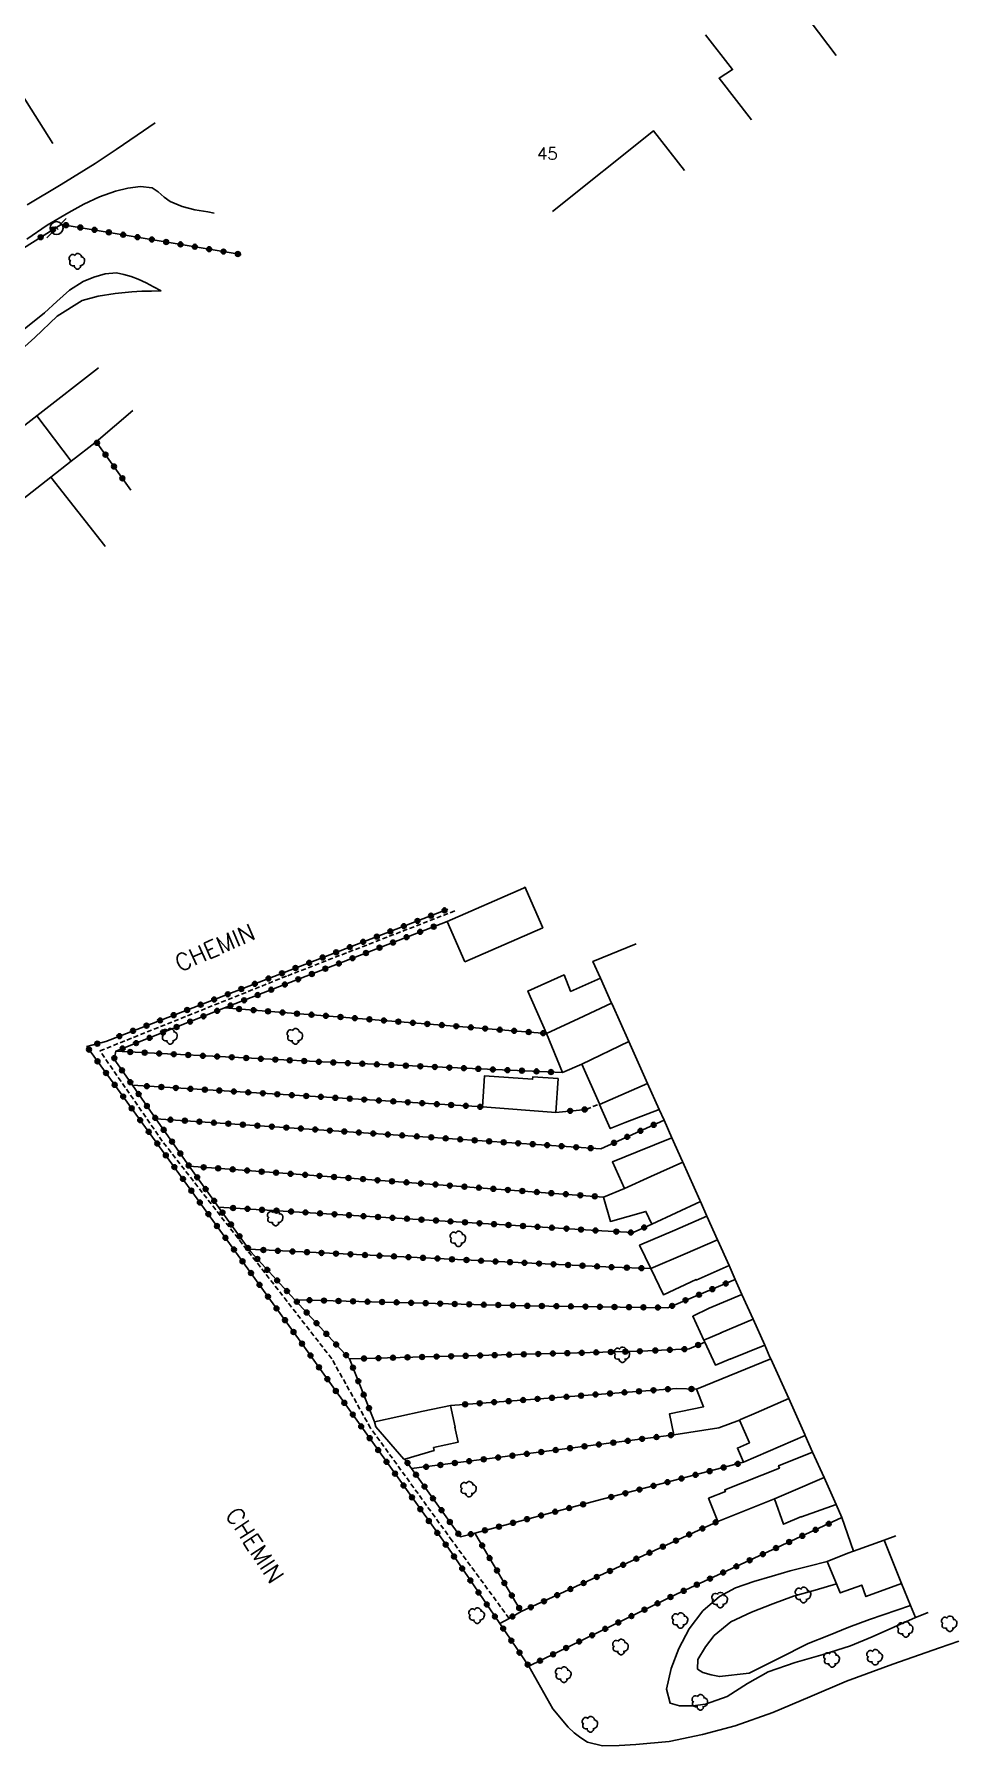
# Model space of a CAD drawing. Header units: millimetres. Extents: x 139000 to 140000, y 123999 to 125000.
# Drawn here: x 139295.2 to 139390.7, y 124687.5 to 124864.2 of the extents above; entities that cross this region are included whole.
import ezdxf
from ezdxf.enums import TextEntityAlignment as Align

# ---------------------------------------------------------------- set-up
doc = ezdxf.new("R2010")
doc.units = ezdxf.units.MM
doc.linetypes.add('DASHED', pattern=[0.75, 0.5, -0.25])
doc.layers.get('0').update_dxf_attribs({"linetype": 'CONTINUOUS'})
for name, color, linetype in [('W0017', 7, 'CONTINUOUS'), ('W0070', 7, 'DASHED'), ('W0071', 7, 'CONTINUOUS'), ('W0101', 7, 'CONTINUOUS'), ('W0104', 1, 'CONTINUOUS'), ('W0112', 1, 'DASHED'), ('W0211', 2, 'CONTINUOUS'), ('W0214', 2, 'CONTINUOUS'), ('W0300', 7, 'CONTINUOUS'), ('W0323', 7, 'CONTINUOUS'), ('W0330', 7, 'CONTINUOUS'), ('W0473', 7, 'CONTINUOUS'), ('W0989', 7, 'CONTINUOUS'), ('W0991', 7, 'CONTINUOUS'), ('W1102', 7, 'CONTINUOUS')]:
    doc.layers.add(name, color=color, linetype=linetype)
doc.styles.get("Standard").update_dxf_attribs({"font": 'romans.shx', "width": 0.85})

# ---------------------------------------------------------------- blocks, each defined once
blk = doc.blocks.new('T300')
for p, q in [((-0.8, 0.51), (-0.86, 0.34)), ((-0.86, 0.34), (-0.86, 0.17)), ((-0.86, 0.17), (-0.74, 0.06)), ((-0.69, 0.63), (-0.8, 0.51)), ((-0.8, -0.06), (-0.74, 0.06)), ((-0.74, 0.06), (-0.69, 0.11)), ((-0.57, 0.69), (-0.69, 0.63)), ((-0.46, 0.69), (-0.57, 0.69)), ((-0.29, 0.63), (-0.46, 0.69)), ((-0.29, 0.63), (-0.17, 0.74)), ((-0.23, 0.57), (-0.29, 0.63)), ((-0.17, 0.74), (-0.06, 0.8)), ((-0.06, 0.8), (0.06, 0.8)), ((0.06, 0.8), (0.23, 0.74)), ((0.23, 0.74), (0.34, 0.63)), ((0.34, 0.63), (0.4, 0.51)), ((0.46, 0.46), (0.34, 0.46)), ((0.4, 0.51), (0.4, 0.46)), ((0.57, 0.4), (0.46, 0.46)), ((0.57, 0.4), (0.69, 0.29)), ((0.69, 0.29), (0.74, 0.17)), ((0.74, 0.06), (0.69, -0.17)), ((0.74, 0.17), (0.74, 0.06)), ((-0.8, -0.17), (-0.8, -0.06)), ((-0.8, -0.23), (-0.8, -0.17)), ((-0.74, -0.34), (-0.8, -0.23)), ((-0.69, -0.4), (-0.74, -0.34)), ((-0.51, -0.46), (-0.69, -0.4)), ((-0.4, -0.46), (-0.51, -0.46)), ((-0.4, -0.46), (-0.34, -0.46)), ((-0.34, -0.46), (-0.34, -0.4)), ((-0.34, -0.51), (-0.34, -0.46)), ((-0.29, -0.63), (-0.34, -0.51)), ((-0.17, -0.74), (-0.29, -0.63)), ((-0.06, -0.8), (-0.17, -0.74)), ((0.06, -0.8), (-0.06, -0.8)), ((0.17, -0.74), (0.06, -0.8)), ((0.23, -0.69), (0.17, -0.74)), ((0.29, -0.46), (0.23, -0.46)), ((0.29, -0.63), (0.23, -0.69)), ((0.46, -0.4), (0.29, -0.46)), ((0.34, -0.51), (0.29, -0.63)), ((0.34, -0.51), (0.34, -0.46)), ((0.57, -0.34), (0.46, -0.4)), ((0.63, -0.29), (0.57, -0.34)), ((0.69, -0.17), (0.63, -0.29))]:
    blk.add_line(p, q)
blk = doc.blocks.new('T473')
for p, q in [((-0.166667, 0.166667), (0.166667, -0.166667)), ((-0.166667, -0.166667), (0.166667, 0.166667)), ((0.500001, 0.500001), (1.000002, 1.000002)), ((-1.000002, -1.000002), (-0.500001, -0.500001))]:
    blk.add_line(p, q)
blk.add_ellipse((0, 0), major_axis=(0.471405, 0.471405), ratio=1, start_param=5.4977871438, end_param=11.780972451)
blk = doc.blocks.new('t323o')
at = {"color": 0, "linetype": 'Continuous'}
for radius in [0.25, 0.15]:
    blk.add_circle((0, 0), radius, dxfattribs=at)

msp = doc.modelspace()

# ---------------------------------------------------------------- linework, layer by layer
at = {"layer": 'W0017'}
msp.add_lwpolyline([(139378.06, 124861.99), (139369.88, 124872.81)], dxfattribs=at)
at = {"layer": 'W0070'}
msp.add_lwpolyline([(139344.27, 124700.65), (139338.38, 124708.67), (139329.96, 124720.3), (139325.95, 124727.46), (139308.45, 124749.92), (139302.01, 124759.24), (139321.4, 124767), (139338.65, 124773.68)], dxfattribs=at)
at = {"layer": 'W0071'}
for points in [[(139294.48, 124846.57), (139298.01, 124848.68), (139301.51, 124850.85), (139303.68, 124852.29), (139305.84, 124853.76), (139307.7, 124855.03)], [(139294.45, 124843.03), (139296.57, 124844.49), (139298.78, 124845.8), (139300.34, 124846.64), (139301.95, 124847.41), (139303.61, 124847.97), (139304.89, 124848.28), (139306.2, 124848.48), (139307.4, 124848.32), (139308.04, 124847.92), (139308.64, 124847.38), (139309.27, 124846.91), (139310.5, 124846.4), (139311.81, 124846.06), (139313.15, 124845.84), (139313.79, 124845.72)]]:
    msp.add_lwpolyline(points, dxfattribs=at)
at = {"layer": 'W0101'}
for points in [[(139364.55, 124864.14), (139367.35, 124860.53), (139365.96, 124859.64), (139365.95, 124859.64), (139369.31, 124855.36)], [(139297.15, 124852.91), (139297.15, 124852.91), (139293.92, 124858.02), (139294.23, 124858.22)], [(139362.39, 124850.12), (139359.18, 124854.21), (139359.17, 124854.22), (139348.75, 124845.9)], [(139354.85, 124764.16), (139353.7, 124766.74), (139352.92, 124768.47), (139357.4, 124770.3)], [(139354.9, 124764.05), (139354.85, 124764.16)], [(139356.62, 124760.2), (139354.9, 124764.05)], [(139358.57, 124755.86), (139356.62, 124760.2)], [(139360.27, 124752.08), (139359.77, 124753.18), (139358.57, 124755.86)], [(139362.17, 124747.81), (139361.07, 124750.27), (139360.27, 124752.08)], [(139363.96, 124743.82), (139362.2, 124747.76), (139362.17, 124747.81)], [(139365.83, 124739.65), (139365.8, 124739.72), (139364.7, 124742.18), (139364.02, 124743.69), (139363.96, 124743.82)], [(139367.63, 124735.63), (139366.98, 124737.09), (139365.83, 124739.65)], [(139369.47, 124731.53), (139368.32, 124734.1), (139367.63, 124735.63)], [(139371.21, 124727.63), (139370.67, 124728.84), (139369.47, 124731.53)], [(139373.14, 124723.34), (139371.3, 124727.45), (139371.21, 124727.63)], [(139374.8, 124719.63), (139373.14, 124723.34)], [(139376.79, 124715.19), (139375.61, 124717.81), (139374.84, 124719.54), (139374.8, 124719.63)], [(139378.64, 124711.05), (139378.64, 124711.05), (139378.03, 124712.42), (139376.79, 124715.19)], [(139387.56, 124701.26), (139386.24, 124700.74), (139385.73, 124701.99), (139384.81, 124704.26), (139382.99, 124708.71), (139384.22, 124709.16)]]:
    msp.add_lwpolyline(points, dxfattribs=at)
at = {"layer": 'W0104'}
for points in [[(139305.41, 124825.34), (139301.63, 124822.12), (139299.05, 124820.11), (139296.93, 124818.45), (139289.35, 124812.56), (139285.73, 124817.22), (139295.48, 124824.81), (139301.85, 124829.76)], [(139296.93, 124818.45), (139302.52, 124811.37), (139302.56, 124811.31)], [(139359.77, 124753.18), (139356.27, 124751.86), (139354.72, 124751.22), (139353.62, 124753.71), (139353.59, 124753.77), (139351.79, 124757.86), (139351.78, 124757.88), (139349.79, 124757), (139348.14, 124761.04), (139346.19, 124765.41), (139349.95, 124767.07), (139350.61, 124765.41), (139350.62, 124765.38), (139353.7, 124766.74)], [(139354.85, 124764.16), (139351.46, 124762.58), (139348.14, 124761.04)], [(139351.78, 124757.88), (139356.62, 124760.2)], [(139353.62, 124753.71), (139355.24, 124754.41), (139358.57, 124755.86)], [(139364.02, 124743.69), (139359.01, 124741.36), (139358.4, 124742.67), (139354.73, 124741.63), (139354.02, 124744.15), (139356.2, 124745.03), (139354.93, 124747.78), (139357.48, 124748.82), (139361.07, 124750.27)], [(139362.2, 124747.76), (139358.91, 124746.26), (139356.2, 124745.03)], [(139366.98, 124737.09), (139363.6, 124735.57), (139363.57, 124735.64), (139360.21, 124734.07), (139358.89, 124736.78), (139357.74, 124739.18), (139361.37, 124740.74), (139364.7, 124742.18)], [(139358.89, 124736.78), (139362.44, 124738.29), (139365.8, 124739.72)], [(139370.67, 124728.84), (139367.11, 124727.42), (139367.12, 124727.43), (139365.57, 124726.8), (139364.48, 124729.15), (139364.38, 124729.38), (139363.24, 124731.85), (139364.92, 124732.69), (139368.32, 124734.1)], [(139369.47, 124731.53), (139366.14, 124730.13), (139366.16, 124730.12), (139364.38, 124729.38)], [(139368.06, 124721.12), (139365.92, 124720.33), (139361.29, 124719.6), (139360.83, 124721.76), (139364.35, 124722.5), (139363.61, 124724.31), (139371.3, 124727.45)], [(139374.84, 124719.54), (139368.49, 124716.77), (139367.85, 124718.24), (139369.09, 124718.78), (139368.06, 124721.12), (139368.17, 124721.17), (139369.78, 124721.87), (139373.14, 124723.34)], [(139371.66, 124712.99), (139365.82, 124710.66), (139364.87, 124713.05), (139366.61, 124713.74), (139366.54, 124713.92), (139372.19, 124716.17), (139372.1, 124716.41), (139375.61, 124717.81)], [(139378.03, 124712.42), (139374.46, 124711.13), (139374.45, 124711.16), (139372.61, 124710.37), (139371.66, 124712.99), (139373.35, 124713.72), (139376.79, 124715.19)], [(139379.83, 124707.58), (139378.64, 124711.05)], [(139384.81, 124704.26), (139381.11, 124702.91), (139380.68, 124704.09), (139378.46, 124703.28), (139378.08, 124704.21), (139377.12, 124706.52), (139379.25, 124707.37), (139379.83, 124707.58), (139382.99, 124708.71)]]:
    msp.add_lwpolyline(points, dxfattribs=at)
for points in [[(139339.68, 124768.43), (139337.86, 124772.6), (139345.75, 124776.04), (139345.92, 124776.12), (139345.95, 124776.04), (139346.03, 124775.86), (139347.74, 124771.95)], [(139349.34, 124756.38), (139349.08, 124752.89), (139341.51, 124753.45), (139341.74, 124756.67), (139346.7, 124756.3), (139346.72, 124756.57)], [(139336.54, 124717.97), (139333.49, 124717.1), (139333.41, 124717.08), (139330.51, 124720.41), (139330.35, 124720.95), (139335.39, 124722.03), (139338.23, 124722.63), (139338.71, 124720.39), (139338.66, 124720.38), (139338.99, 124718.83), (139336.47, 124718.29)]]:
    msp.add_lwpolyline(points, close=True, dxfattribs=at)
at = {"layer": 'W0112'}
msp.add_lwpolyline([(139352.23, 124753.2), (139353.59, 124753.77)], dxfattribs=at)
at = {"layer": 'W0211'}
for points in [[(139308.34, 124837.7), (139307.55, 124838.11), (139306.77, 124838.52), (139305.96, 124838.89), (139305.22, 124839.17), (139304.47, 124839.4), (139303.71, 124839.54), (139302.55, 124839.45), (139301.38, 124839.12), (139300.28, 124838.67), (139298.86, 124837.75), (139297.57, 124836.58), (139296.27, 124835.42), (139293.15, 124832.9)], [(139377.12, 124706.52), (139375.21, 124706.04), (139373.3, 124705.57), (139371.42, 124705.02), (139369.53, 124704.45), (139367.66, 124703.82), (139365.98, 124702.92), (139364.29, 124701.42), (139362.85, 124699.56), (139361.79, 124697.54), (139361.02, 124695.49), (139360.51, 124693.33), (139360.89, 124691.9), (139361.88, 124691.62), (139363.23, 124691.64), (139364.56, 124691.79), (139366.78, 124692.59), (139368.88, 124693.92), (139371.03, 124695.14), (139373.82, 124696.11), (139376.69, 124696.91), (139379.51, 124697.82), (139381.77, 124698.75), (139384.01, 124699.74), (139386.24, 124700.74)]]:
    msp.add_lwpolyline(points, dxfattribs=at)
at = {"layer": 'W0214'}
for points in [[(139308.34, 124837.7), (139307.33, 124837.67), (139306.33, 124837.65), (139305.32, 124837.59), (139303.57, 124837.42), (139301.83, 124837.15), (139300.17, 124836.69), (139297.58, 124835.09), (139295.28, 124832.88), (139292.92, 124830.74)], [(139378.08, 124704.21), (139375.87, 124703.58), (139373.65, 124702.95), (139371.5, 124702.17), (139369.31, 124701.3), (139367.17, 124700.3), (139365.45, 124698.88), (139364.54, 124697.71), (139363.76, 124696.41), (139363.73, 124695.41), (139364.29, 124695.05), (139365.14, 124694.82), (139365.99, 124694.65), (139369.05, 124695), (139372.1, 124696.52), (139375.14, 124698.07), (139377.26, 124698.9), (139379.37, 124699.74), (139381.5, 124700.54), (139382.91, 124701.03), (139384.32, 124701.51), (139385.73, 124701.99)]]:
    msp.add_lwpolyline(points, dxfattribs=at)
at = {"layer": 'W0323'}
for points in [[(139286.32, 124828.93), (139282.78, 124835.01), (139298.02, 124844.56), (139316.58, 124841.44)], [(139301.63, 124822.12), (139305.2, 124817.12)], [(139337.95, 124773.87), (139302.62, 124760.22)], [(139337.86, 124772.6), (139314.89, 124763.68), (139314.82, 124763.65), (139303.64, 124759.2), (139303.48, 124758.37), (139305.36, 124755.69), (139307.79, 124752.23), (139311.23, 124747.33), (139314.26, 124743.11), (139317.4, 124738.75), (139317.58, 124738.5), (139322.15, 124733.54), (139327.78, 124727.44), (139330.35, 124720.95)], [(139314.89, 124763.68), (139348.14, 124761.04)], [(139302.62, 124760.22), (139300.66, 124759.68), (139309.17, 124747.96), (139322.96, 124728.9), (139337.93, 124707.99), (139343.3, 124700.11), (139346.3, 124695.71), (139361.55, 124703.16), (139378.64, 124711.05)], [(139349.79, 124757), (139324.98, 124758.09), (139303.64, 124759.2)], [(139305.36, 124755.69), (139341.51, 124753.45)], [(139353.73, 124749.12), (139307.79, 124752.23)], [(139352.23, 124753.2), (139349.08, 124752.89)], [(139353.73, 124749.12), (139360.27, 124752.08)], [(139354.02, 124744.15), (139311.23, 124747.33)], [(139314.26, 124743.11), (139353.84, 124740.66)], [(139353.84, 124740.66), (139357.08, 124740.48), (139359.01, 124741.36)], [(139354.93, 124736.91), (139317.4, 124738.75)], [(139354.93, 124736.91), (139358.89, 124736.78)], [(139322.15, 124733.54), (139345.93, 124732.92), (139360.67, 124732.72), (139367.63, 124735.63)], [(139357.88, 124728.23), (139362.86, 124728.48), (139364.48, 124729.15)], [(139327.78, 124727.44), (139357.88, 124728.23)], [(139361.6, 124724.39), (139338.23, 124722.63)], [(139361.6, 124724.39), (139363.61, 124724.31)], [(139334.2, 124716.11), (139361.29, 124719.6)], [(139333.49, 124717.1), (139334.2, 124716.11), (139339.25, 124709.07), (139340.72, 124709.46), (139353.37, 124712.81)], [(139353.37, 124712.81), (139368.49, 124716.77)], [(139365.82, 124710.66), (139345.53, 124701.35), (139340.72, 124709.46)], [(139345.53, 124701.35), (139344.27, 124700.65), (139343.3, 124700.11)]]:
    msp.add_lwpolyline(points, dxfattribs=at)
at = {"layer": 'W0330'}
msp.add_lwpolyline([(139390.71, 124698.3), (139388.72, 124697.61), (139383.91, 124695.93), (139379.13, 124694.17), (139375.31, 124692.57), (139371.51, 124690.92), (139367.62, 124689.55), (139364.25, 124688.65), (139360.81, 124687.95), (139357.35, 124687.62), (139355.64, 124687.52), (139353.93, 124687.5), (139352.37, 124687.89), (139351.67, 124688.32), (139351, 124688.85), (139350.37, 124689.41), (139348.8, 124691.32), (139347.55, 124693.52), (139346.3, 124695.71)], dxfattribs=at)
at = {"layer": 'W1102'}
msp.add_lwpolyline([(139299.05, 124820.11), (139295.48, 124824.81)], dxfattribs=at)

# ---------------------------------------------------------------- block references
at = {"layer": 'W0300'}
for p in [(139299.69, 124840.75), (139309.26, 124760.74), (139322.2, 124760.73), (139320.16, 124741.97), (139339.04, 124739.83), (139355.97, 124727.86), (139340.13, 124713.99), (139366.08, 124702.54), (139374.68, 124703.07), (139340.98, 124700.94), (139361.97, 124700.43), (139389.78, 124700.09), (139385.24, 124699.51), (139355.83, 124697.69), (139377.64, 124696.41), (139382.08, 124696.64), (139349.93, 124694.84), (139364.02, 124691.98), (139352.67, 124689.72)]:
    msp.add_blockref('T300', p, dxfattribs=at)
at = {"layer": 'W0323'}
for p, rotation in [((139297.16, 124844.02), 32.07526019201099), ((139298.5, 124844.48), 350.4519512820976), ((139299.98, 124844.24), 350.4519512820976), ((139301.46, 124843.99), 350.4519512820976), ((139302.93, 124843.74), 350.4519512820976), ((139295.89, 124843.23), 32.07526019201099), ((139304.41, 124843.49), 350.4519512820976), ((139305.89, 124843.24), 350.4519512820976), ((139307.37, 124842.99), 350.4519512820976), ((139308.85, 124842.74), 350.4519512820976), ((139310.33, 124842.49), 350.4519512820976), ((139311.81, 124842.25), 350.4519512820976), ((139313.29, 124842), 350.4519512820976), ((139314.77, 124841.75), 350.4519512820976), ((139316.25, 124841.5), 350.4519512820976), ((139301.71, 124822), 305.5463573267094), ((139302.59, 124820.78), 305.5463573267094), ((139303.46, 124819.56), 305.5463573267094), ((139304.33, 124818.34), 305.5463573267094), ((139336.2, 124773.19), 201.1316786436001), ((139337.6, 124773.74), 201.1316786436001), ((139330.6, 124771.03), 201.1316786436001), ((139332, 124771.57), 201.1316786436001), ((139333.4, 124772.11), 201.1316786436001), ((139334.8, 124772.65), 201.1316786436001), ((139335.08, 124771.52), 201.2154704685287), ((139336.48, 124772.06), 201.2154704685287), ((139326.41, 124769.41), 201.1316786436001), ((139327.81, 124769.95), 201.1316786436001), ((139329.2, 124770.49), 201.1316786436001), ((139329.49, 124769.34), 201.2154704685287), ((139330.88, 124769.89), 201.2154704685287), ((139332.28, 124770.43), 201.2154704685287), ((139333.68, 124770.97), 201.2154704685287), ((139322.21, 124767.79), 201.1316786436001), ((139323.61, 124768.33), 201.1316786436001), ((139325.01, 124768.87), 201.1316786436001), ((139325.29, 124767.72), 201.2154704685287), ((139326.69, 124768.26), 201.2154704685287), ((139328.09, 124768.8), 201.2154704685287), ((139318.01, 124766.16), 201.1316786436001), ((139319.41, 124766.71), 201.1316786436001), ((139320.81, 124767.25), 201.1316786436001), ((139321.1, 124766.09), 201.2154704685287), ((139322.49, 124766.63), 201.2154704685287), ((139323.89, 124767.17), 201.2154704685287), ((139312.41, 124764), 201.1316786436001), ((139313.81, 124764.54), 201.1316786436001), ((139315.21, 124765.08), 201.1316786436001), ((139316.61, 124765.62), 201.1316786436001), ((139316.9, 124764.46), 201.2154704685287), ((139318.3, 124765), 201.2154704685287), ((139319.7, 124765.55), 201.2154704685287), ((139308.22, 124762.38), 201.1316786436001), ((139309.62, 124762.92), 201.1316786436001), ((139311.02, 124763.46), 201.1316786436001), ((139311.32, 124762.26), 201.7023431513746), ((139312.71, 124762.81), 201.7023431513746), ((139314.11, 124763.37), 201.7023431513746), ((139315.5, 124763.92), 201.2154704685287), ((139316.38, 124763.56), 355.459292410632), ((139317.88, 124763.44), 355.459292410632), ((139319.37, 124763.32), 355.459292410632), ((139320.87, 124763.2), 355.459292410632), ((139322.36, 124763.08), 355.459292410632), ((139323.86, 124762.97), 355.459292410632), ((139325.35, 124762.85), 355.459292410632), ((139326.85, 124762.73), 355.459292410632), ((139328.34, 124762.61), 355.459292410632), ((139329.84, 124762.49), 355.459292410632), ((139331.34, 124762.37), 355.459292410632), ((139332.83, 124762.25), 355.459292410632), ((139304.02, 124760.76), 201.1316786436001), ((139305.42, 124761.3), 201.1316786436001), ((139306.82, 124761.84), 201.1316786436001), ((139307.14, 124760.59), 201.7023431513746), ((139308.53, 124761.15), 201.7023431513746), ((139309.93, 124761.7), 201.7023431513746), ((139334.33, 124762.13), 355.459292410632), ((139335.82, 124762.02), 355.459292410632), ((139337.32, 124761.9), 355.459292410632), ((139338.81, 124761.78), 355.459292410632), ((139340.31, 124761.66), 355.459292410632), ((139341.8, 124761.54), 355.459292410632), ((139343.3, 124761.42), 355.459292410632), ((139344.79, 124761.3), 355.459292410632), ((139346.29, 124761.18), 355.459292410632), ((139347.78, 124761.07), 355.459292410632), ((139300.88, 124759.37), 306.0058498026056), ((139301.74, 124759.98), 195.2304435195133), ((139304.35, 124759.49), 201.7023431513746), ((139305.14, 124759.12), 177.0121524348066), ((139305.74, 124760.04), 201.7023431513746), ((139306.63, 124759.05), 177.0121524348066), ((139308.13, 124758.97), 177.0121524348066), ((139309.63, 124758.89), 177.0121524348066), ((139311.13, 124758.81), 177.0121524348066), ((139312.63, 124758.73), 177.0121524348066), ((139301.76, 124758.16), 306.0058498026056), ((139302.64, 124756.95), 306.0058498026056), ((139303.5, 124758.48), 259.4423531198017), ((139304.28, 124757.23), 305.0581666331), ((139314.12, 124758.65), 177.0121524348066), ((139315.62, 124758.58), 177.0121524348066), ((139317.12, 124758.5), 177.0121524348066), ((139318.62, 124758.42), 177.0121524348066), ((139320.12, 124758.34), 177.0121524348066), ((139321.61, 124758.26), 177.0121524348066), ((139323.11, 124758.19), 177.0121524348066), ((139324.61, 124758.11), 177.0121524348066), ((139326.11, 124758.04), 177.4938123608543), ((139327.61, 124757.97), 177.4938123608543), ((139329.11, 124757.91), 177.4938123608543), ((139330.6, 124757.84), 177.4938123608543), ((139332.1, 124757.78), 177.4938123608543), ((139333.6, 124757.71), 177.4938123608543), ((139335.1, 124757.65), 177.4938123608543), ((139336.6, 124757.58), 177.4938123608543), ((139338.1, 124757.51), 177.4938123608543), ((139339.6, 124757.45), 177.4938123608543), ((139341.09, 124757.38), 177.4938123608543), ((139342.59, 124757.32), 177.4938123608543), ((139344.09, 124757.25), 177.4938123608543), ((139345.59, 124757.19), 177.4938123608543), ((139347.09, 124757.12), 177.4938123608543), ((139348.59, 124757.05), 177.4938123608543), ((139303.53, 124755.73), 306.0058498026056), ((139305.14, 124756.01), 305.0581666331), ((139306.86, 124755.6), 356.4493229096129), ((139308.35, 124755.51), 356.4493229096129), ((139309.85, 124755.41), 356.4493229096129), ((139311.35, 124755.32), 356.4493229096129), ((139312.84, 124755.23), 356.4493229096129), ((139304.41, 124754.52), 306.0058498026056), ((139306, 124754.78), 305.0718687092742), ((139306.86, 124753.55), 305.0718687092742), ((139314.34, 124755.14), 356.4493229096129), ((139315.84, 124755.04), 356.4493229096129), ((139317.33, 124754.95), 356.4493229096129), ((139318.83, 124754.86), 356.4493229096129), ((139320.33, 124754.76), 356.4493229096129), ((139321.83, 124754.67), 356.4493229096129), ((139323.32, 124754.58), 356.4493229096129), ((139324.82, 124754.49), 356.4493229096129), ((139326.32, 124754.39), 356.4493229096129), ((139327.81, 124754.3), 356.4493229096129), ((139329.31, 124754.21), 356.4493229096129), ((139330.81, 124754.11), 356.4493229096129), ((139332.31, 124754.02), 356.4493229096129), ((139333.8, 124753.93), 356.4493229096129), ((139335.3, 124753.84), 356.4493229096129), ((139336.8, 124753.74), 356.4493229096129), ((139338.29, 124753.65), 356.4493229096129), ((139339.79, 124753.56), 356.4493229096129), ((139341.29, 124753.46), 356.4493229096129), ((139305.29, 124753.31), 306.0058498026056), ((139306.17, 124752.09), 306.0058498026056), ((139307.72, 124752.32), 305.0718687092742), ((139309.29, 124752.13), 176.1311332770933), ((139310.78, 124752.03), 176.1311332770933), ((139312.28, 124751.93), 176.1311332770933), ((139313.78, 124751.82), 176.1311332770933), ((139315.27, 124751.72), 176.1311332770933), ((139350.57, 124753.04), 185.5449676415322), ((139352.07, 124753.18), 185.5449676415322), ((139359.2, 124751.6), 24.34143667003653), ((139307.05, 124750.88), 306.0058498026056), ((139308.59, 124751.09), 305.0735877869424), ((139309.45, 124749.87), 305.0735877869424), ((139316.77, 124751.62), 176.1311332770933), ((139318.27, 124751.52), 176.1311332770933), ((139319.76, 124751.42), 176.1311332770933), ((139321.26, 124751.32), 176.1311332770933), ((139322.76, 124751.22), 176.1311332770933), ((139324.25, 124751.12), 176.1311332770933), ((139325.75, 124751.01), 176.1311332770933), ((139327.25, 124750.91), 176.1311332770933), ((139328.74, 124750.81), 176.1311332770933), ((139330.24, 124750.71), 176.1311332770933), ((139331.74, 124750.61), 176.1311332770933), ((139333.23, 124750.51), 176.1311332770933), ((139334.73, 124750.41), 176.1311332770933), ((139336.23, 124750.31), 176.1311332770933), ((139337.72, 124750.2), 176.1311332770933), ((139339.22, 124750.1), 176.1311332770933), ((139340.71, 124750), 176.1311332770933), ((139342.21, 124749.9), 176.1311332770933), ((139356.47, 124750.36), 24.34143667003653), ((139357.83, 124750.98), 24.34143667003653), ((139307.93, 124749.67), 306.0058498026056), ((139308.82, 124748.45), 306.0058498026056), ((139310.31, 124748.64), 305.0735877869424), ((139343.71, 124749.8), 176.1311332770933), ((139345.2, 124749.7), 176.1311332770933), ((139346.7, 124749.6), 176.1311332770933), ((139348.2, 124749.5), 176.1311332770933), ((139349.69, 124749.4), 176.1311332770933), ((139351.19, 124749.29), 176.1311332770933), ((139352.69, 124749.19), 176.1311332770933), ((139355.1, 124749.74), 24.34143667003653), ((139309.7, 124747.24), 305.871978874167), ((139311.17, 124747.41), 305.0735877869424), ((139312.72, 124747.22), 175.7467358894775), ((139314.22, 124747.11), 175.7467358894775), ((139315.72, 124747), 175.7467358894775), ((139317.21, 124746.89), 175.7467358894775), ((139318.71, 124746.77), 175.7467358894775), ((139320.2, 124746.66), 175.7467358894775), ((139321.7, 124746.55), 175.7467358894775), ((139323.2, 124746.44), 175.7467358894775), ((139310.58, 124746.02), 305.871978874167), ((139311.45, 124744.81), 305.871978874167), ((139312.05, 124746.19), 305.700533242991), ((139312.92, 124744.97), 305.700533242991), ((139324.69, 124746.33), 175.7467358894775), ((139326.19, 124746.22), 175.7467358894775), ((139327.68, 124746.11), 175.7467358894775), ((139329.18, 124746), 175.7467358894775), ((139330.68, 124745.88), 175.7467358894775), ((139332.17, 124745.77), 175.7467358894775), ((139333.67, 124745.66), 175.7467358894775), ((139335.16, 124745.55), 175.7467358894775), ((139336.66, 124745.44), 175.7467358894775), ((139338.15, 124745.33), 175.7467358894775), ((139339.65, 124745.22), 175.7467358894775), ((139341.15, 124745.11), 175.7467358894775), ((139342.64, 124744.99), 175.7467358894775), ((139344.14, 124744.88), 175.7467358894775), ((139345.63, 124744.77), 175.7467358894775), ((139347.13, 124744.66), 175.7467358894775), ((139312.33, 124743.59), 305.871978874167), ((139313.8, 124743.76), 305.700533242991), ((139315.76, 124743.02), 356.4524134538684), ((139317.25, 124742.93), 356.4524134538684), ((139318.75, 124742.83), 356.4524134538684), ((139348.63, 124744.55), 175.7467358894775), ((139350.12, 124744.44), 175.7467358894775), ((139351.62, 124744.33), 175.7467358894775), ((139353.11, 124744.22), 175.7467358894775), ((139313.21, 124742.38), 305.871978874167), ((139314.09, 124741.16), 305.871978874167), ((139314.67, 124742.54), 305.7137278003609), ((139315.55, 124741.32), 305.7137278003609), ((139320.25, 124742.74), 356.4524134538684), ((139321.75, 124742.65), 356.4524134538684), ((139323.24, 124742.56), 356.4524134538684), ((139324.74, 124742.46), 356.4524134538684), ((139326.24, 124742.37), 356.4524134538684), ((139327.73, 124742.28), 356.4524134538684), ((139329.23, 124742.18), 356.4524134538684), ((139330.73, 124742.09), 356.4524134538684), ((139332.23, 124742), 356.4524134538684), ((139333.72, 124741.91), 356.4524134538684), ((139335.22, 124741.81), 356.4524134538684), ((139336.72, 124741.72), 356.4524134538684), ((139338.21, 124741.63), 356.4524134538684), ((139339.71, 124741.54), 356.4524134538684), ((139341.21, 124741.44), 356.4524134538684), ((139342.71, 124741.35), 356.4524134538684), ((139344.2, 124741.26), 356.4524134538684), ((139345.7, 124741.16), 356.4524134538684), ((139347.2, 124741.07), 356.4524134538684), ((139358.22, 124741), 24.57843062385114), ((139314.97, 124739.94), 305.871978874167), ((139316.42, 124740.1), 305.7137278003609), ((139348.69, 124740.98), 356.4524134538684), ((139350.19, 124740.89), 356.4524134538684), ((139351.69, 124740.79), 356.4524134538684), ((139353.19, 124740.7), 356.4524134538684), ((139355.34, 124740.58), 356.8387733589396), ((139356.84, 124740.49), 356.8387733589396), ((139315.85, 124738.73), 305.871978874167), ((139316.73, 124737.51), 305.871978874167), ((139317.3, 124738.88), 305.7137278003609), ((139318.27, 124737.75), 312.6949990953322), ((139318.89, 124738.68), 177.1906589541328), ((139320.39, 124738.6), 177.1906589541328), ((139321.89, 124738.53), 177.1906589541328), ((139323.39, 124738.46), 177.1906589541328), ((139324.89, 124738.38), 177.1906589541328), ((139326.39, 124738.31), 177.1906589541328), ((139327.88, 124738.24), 177.1906589541328), ((139329.38, 124738.16), 177.1906589541328), ((139330.88, 124738.09), 177.1906589541328), ((139332.38, 124738.02), 177.1906589541328), ((139333.88, 124737.94), 177.1906589541328), ((139335.37, 124737.87), 177.1906589541328), ((139336.87, 124737.8), 177.1906589541328), ((139338.37, 124737.72), 177.1906589541328), ((139339.87, 124737.65), 177.1906589541328), ((139341.37, 124737.57), 177.1906589541328), ((139317.61, 124736.3), 305.871978874167), ((139319.29, 124736.64), 312.6949990953322), ((139342.87, 124737.5), 177.1906589541328), ((139344.36, 124737.43), 177.1906589541328), ((139345.86, 124737.35), 177.1906589541328), ((139347.36, 124737.28), 177.1906589541328), ((139348.86, 124737.21), 177.1906589541328), ((139350.36, 124737.13), 177.1906589541328), ((139351.85, 124737.06), 177.1906589541328), ((139353.35, 124736.99), 177.1906589541328), ((139354.85, 124736.91), 177.1906589541328), ((139356.43, 124736.86), 358.1784866483432), ((139357.93, 124736.81), 358.1784866483432), ((139318.49, 124735.08), 305.871978874167), ((139320.31, 124735.54), 312.6949990953322), ((139321.32, 124734.44), 312.6949990953322), ((139363.88, 124734.06), 22.6870435499496), ((139365.26, 124734.64), 22.6870435499496), ((139366.64, 124735.22), 22.6870435499496), ((139319.36, 124733.87), 305.871978874167), ((139320.24, 124732.65), 305.871978874167), ((139322.34, 124733.34), 312.6957351936607), ((139323.36, 124732.23), 312.6957351936607), ((139323.65, 124733.5), 358.5210127986419), ((139325.15, 124733.46), 358.5210127986419), ((139326.65, 124733.42), 358.5210127986419), ((139328.15, 124733.38), 358.5210127986419), ((139329.65, 124733.34), 358.5210127986419), ((139331.15, 124733.31), 358.5210127986419), ((139332.65, 124733.27), 358.5210127986419), ((139334.15, 124733.23), 358.5210127986419), ((139335.65, 124733.19), 358.5210127986419), ((139337.15, 124733.15), 358.5210127986419), ((139338.65, 124733.11), 358.5210127986419), ((139340.15, 124733.07), 358.5210127986419), ((139341.65, 124733.03), 358.5210127986419), ((139343.15, 124733), 358.5210127986419), ((139344.65, 124732.96), 358.5210127986419), ((139346.15, 124732.92), 359.2222594119685), ((139347.65, 124732.9), 359.2222594119685), ((139349.15, 124732.88), 359.2222594119685), ((139350.65, 124732.86), 359.2222594119685), ((139352.15, 124732.84), 359.2222594119685), ((139353.65, 124732.82), 359.2222594119685), ((139355.15, 124732.8), 359.2222594119685), ((139356.65, 124732.78), 359.2222594119685), ((139358.14, 124732.76), 359.2222594119685), ((139359.64, 124732.74), 359.2222594119685), ((139361.11, 124732.91), 22.6870435499496), ((139362.49, 124733.49), 22.6870435499496), ((139321.12, 124731.44), 305.871978874167), ((139324.37, 124731.13), 312.6957351936607), ((139322, 124730.22), 305.871978874167), ((139322.88, 124729.01), 305.871978874167), ((139325.39, 124730.03), 312.6957351936607), ((139326.41, 124728.93), 312.6957351936607), ((139363.79, 124728.87), 22.63487563148307), ((139323.75, 124727.79), 305.5975111588536), ((139327.43, 124727.82), 312.6957351936607), ((139329.28, 124727.48), 1.517099121318493), ((139330.78, 124727.52), 1.517099121318493), ((139332.28, 124727.56), 1.517099121318493), ((139333.78, 124727.6), 1.517099121318493), ((139335.28, 124727.64), 1.517099121318493), ((139336.78, 124727.68), 1.517099121318493), ((139338.28, 124727.71), 1.517099121318493), ((139339.78, 124727.75), 1.517099121318493), ((139341.28, 124727.79), 1.517099121318493), ((139342.78, 124727.83), 1.517099121318493), ((139344.28, 124727.87), 1.517099121318493), ((139345.78, 124727.91), 1.517099121318493), ((139347.28, 124727.95), 1.517099121318493), ((139348.78, 124727.99), 1.517099121318493), ((139350.28, 124728.03), 1.517099121318493), ((139351.77, 124728.07), 1.517099121318493), ((139353.27, 124728.11), 1.517099121318493), ((139354.77, 124728.15), 1.517099121318493), ((139356.27, 124728.19), 1.517099121318493), ((139357.77, 124728.23), 1.517099121318493), ((139359.37, 124728.31), 2.792422530128088), ((139360.87, 124728.38), 2.792422530128088), ((139362.37, 124728.45), 2.792422530128088), ((139324.63, 124726.57), 305.5975111588536), ((139325.5, 124725.35), 305.5975111588536), ((139328.14, 124726.53), 291.6244346684672), ((139328.69, 124725.14), 291.6244346684672), ((139326.37, 124724.13), 305.5975111588536), ((139329.25, 124723.74), 291.6244346684672), ((139348.7, 124723.42), 184.2901285979073), ((139350.2, 124723.53), 184.2901285979073), ((139351.7, 124723.64), 184.2901285979073), ((139353.19, 124723.76), 184.2901285979073), ((139354.69, 124723.87), 184.2901285979073), ((139356.18, 124723.98), 184.2901285979073), ((139357.68, 124724.09), 184.2901285979073), ((139359.18, 124724.2), 184.2901285979073), ((139360.67, 124724.32), 184.2901285979073), ((139363.1, 124724.33), 357.7230372248875), ((139327.25, 124722.91), 305.5975111588536), ((139328.12, 124721.69), 305.5975111588536), ((139329.8, 124722.35), 291.6244346684672), ((139339.73, 124722.75), 184.2901285979073), ((139341.23, 124722.86), 184.2901285979073), ((139342.72, 124722.97), 184.2901285979073), ((139344.22, 124723.08), 184.2901285979073), ((139345.71, 124723.19), 184.2901285979073), ((139347.21, 124723.31), 184.2901285979073), ((139328.99, 124720.47), 305.5975111588536), ((139329.87, 124719.25), 305.5975111588536), ((139330.74, 124718.03), 305.5975111588536), ((139350.56, 124718.22), 7.332380716709443), ((139352.05, 124718.41), 7.332380716709443), ((139353.54, 124718.6), 7.332380716709443), ((139355.03, 124718.79), 7.332380716709443), ((139356.52, 124718.98), 7.332380716709443), ((139358, 124719.18), 7.332380716709443), ((139359.49, 124719.37), 7.332380716709443), ((139360.98, 124719.56), 7.332380716709443), ((139331.61, 124716.81), 305.5975111588536), ((139333.78, 124716.7), 305.6412472548448), ((139335.69, 124716.3), 7.332380716709443), ((139337.17, 124716.49), 7.332380716709443), ((139338.66, 124716.69), 7.332380716709443), ((139340.15, 124716.88), 7.332380716709443), ((139341.64, 124717.07), 7.332380716709443), ((139343.13, 124717.26), 7.332380716709443), ((139344.61, 124717.45), 7.332380716709443), ((139346.1, 124717.64), 7.332380716709443), ((139347.59, 124717.83), 7.332380716709443), ((139349.08, 124718.03), 7.332380716709443), ((139367.88, 124716.61), 14.67132506916315), ((139332.49, 124715.59), 305.5975111588536), ((139334.65, 124715.48), 305.6536936541465), ((139360.63, 124714.71), 14.67132506916315), ((139362.08, 124715.09), 14.67132506916315), ((139363.53, 124715.47), 14.67132506916315), ((139364.98, 124715.85), 14.67132506916315), ((139366.43, 124716.23), 14.67132506916315), ((139333.36, 124714.37), 305.5975111588536), ((139334.23, 124713.15), 305.5975111588536), ((139335.53, 124714.26), 305.6536936541465), ((139336.4, 124713.04), 305.6536936541465), ((139354.82, 124713.19), 14.67132506916315), ((139356.28, 124713.57), 14.67132506916315), ((139357.73, 124713.95), 14.67132506916315), ((139359.18, 124714.33), 14.67132506916315), ((139335.1, 124711.93), 305.5975111588536), ((139337.28, 124711.82), 305.6536936541465), ((139347.57, 124711.27), 14.85498712698062), ((139349.02, 124711.66), 14.85498712698062), ((139350.47, 124712.04), 14.85498712698062), ((139351.92, 124712.43), 14.85498712698062), ((139335.98, 124710.71), 305.5975111588536), ((139336.85, 124709.49), 305.5975111588536), ((139338.15, 124710.6), 305.6536936541465), ((139339.02, 124709.39), 305.6536936541465), ((139340.32, 124709.35), 14.83931744285226), ((139341.77, 124709.74), 14.85498712698062), ((139343.22, 124710.12), 14.85498712698062), ((139344.67, 124710.51), 14.85498712698062), ((139346.12, 124710.89), 14.85498712698062), ((139362.86, 124709.31), 204.6593402535613), ((139364.23, 124709.93), 204.6593402535613), ((139365.59, 124710.56), 204.6593402535613), ((139375.92, 124709.79), 24.7900900174501), ((139377.28, 124710.42), 24.7900900174501), ((139337.72, 124708.27), 305.5975111588536), ((139341.49, 124708.17), 120.6520238594222), ((139358.77, 124707.43), 204.6593402535613), ((139360.14, 124708.06), 204.6593402535613), ((139361.5, 124708.68), 204.6593402535613), ((139371.83, 124707.91), 24.7900900174501), ((139373.19, 124708.54), 24.7900900174501), ((139374.55, 124709.17), 24.7900900174501), ((139338.58, 124707.04), 304.3015414188258), ((139339.42, 124705.8), 304.3015414188258), ((139342.25, 124706.88), 120.6520238594222), ((139356.05, 124706.18), 204.6593402535613), ((139357.41, 124706.81), 204.6593402535613), ((139367.74, 124706.02), 24.7900900174501), ((139369.11, 124706.65), 24.7900900174501), ((139370.47, 124707.28), 24.7900900174501), ((139340.27, 124704.56), 304.3015414188258), ((139343.02, 124705.59), 120.6520238594222), ((139343.78, 124704.3), 120.6520238594222), ((139351.96, 124704.3), 204.6593402535613), ((139353.32, 124704.93), 204.6593402535613), ((139354.69, 124705.55), 204.6593402535613), ((139363.66, 124704.13), 24.7900900174501), ((139365.02, 124704.76), 24.7900900174501), ((139366.38, 124705.39), 24.7900900174501), ((139341.11, 124703.32), 304.3015414188258), ((139344.55, 124703.01), 120.6520238594222), ((139347.87, 124702.42), 204.6593402535613), ((139349.23, 124703.05), 204.6593402535613), ((139350.6, 124703.68), 204.6593402535613), ((139359.59, 124702.2), 26.02303127486692), ((139360.94, 124702.86), 26.02303127486692), ((139362.3, 124703.5), 24.7900900174501), ((139341.96, 124702.08), 304.3015414188258), ((139342.8, 124700.84), 304.3015414188258), ((139344.61, 124700.84), 209.1086712782239), ((139345.31, 124701.72), 120.6520238594222), ((139346.51, 124701.8), 204.6593402535613), ((139356.9, 124700.89), 26.02303127486692), ((139358.25, 124701.55), 26.02303127486692), ((139343.65, 124699.6), 304.3022424369705), ((139352.85, 124698.91), 26.02303127486692), ((139354.2, 124699.57), 26.02303127486692), ((139355.55, 124700.23), 26.02303127486692), ((139344.49, 124698.36), 304.3022424369705), ((139345.34, 124697.12), 304.3022424369705), ((139348.81, 124696.94), 26.02303127486692), ((139350.16, 124697.6), 26.02303127486692), ((139351.51, 124698.26), 26.02303127486692), ((139346.18, 124695.88), 304.3022424369705), ((139347.46, 124696.28), 26.02303127486692)]:
    msp.add_blockref('t323o', p, dxfattribs=dict(at, rotation=rotation))
at = {"layer": 'W0473'}
msp.add_blockref('T473', (139297.53, 124844.18), dxfattribs=at)

# ---------------------------------------------------------------- texts
at = {"layer": 'W0989'}
for rotation, p in [(23.6577, (139310.25, 124767.35)), (303.1268, (139314.9, 124711.37))]:
    msp.add_text('CHEMIN', height=1.75, rotation=rotation, dxfattribs=at).set_placement(p)
at = {"layer": 'W0991'}
msp.add_text('45', height=1.25, dxfattribs=at).set_placement((139348.22, 124851.87), align=Align.MIDDLE_CENTER)

doc.saveas('drawing.dxf')
